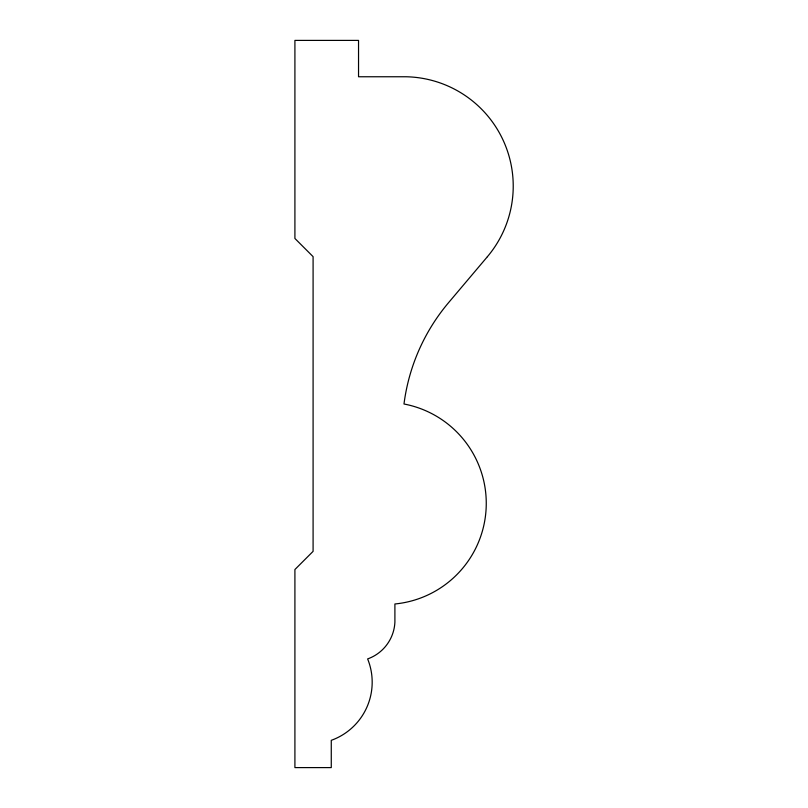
<?xml version="1.0" encoding="UTF-8"?>
<svg xmlns="http://www.w3.org/2000/svg" width="808" height="808" viewBox="0 0 808 808"><rect width="100%" height="100%" fill="white"/><g stroke="black" fill="none" stroke-linecap="round" stroke-linejoin="round"><path stroke-width="1.21" d="M487.396 256.712L448.591 302.636A195.637 195.637 0 0 0 403.99 404A101.111 101.111 0 0 1 394.9 603.98L394.9 622.16A41.056 41.056 0 0 1 367.63 658.924A61.761 61.761 0 0 1 331.27 740.33L331.27 767.6L294.91 767.6L294.91 569.529L313.09 551.349L313.09 256.651L294.91 238.471L294.91 40.4L358.54 40.4L358.54 76.76L406.171 76.76A109.383 109.383 0 0 1 487.396 256.712"/></g></svg>
